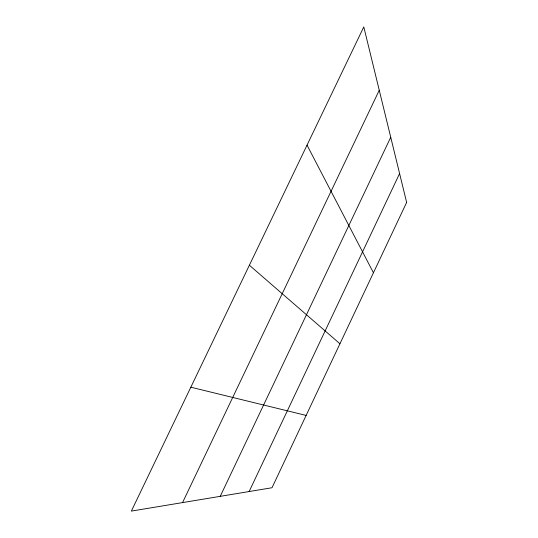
<?xml version="1.0" encoding="UTF-8"?>
<svg xmlns="http://www.w3.org/2000/svg" width="538" height="538" viewBox="0 0 538 538"><rect width="100%" height="100%" fill="white"/><g stroke="black" fill="none" stroke-linecap="round" stroke-linejoin="round"><path stroke-width="0.81" d="M249.141 491.537L399.593 173.552M220.237 496.339L390.736 137.264M182.55 502.6L379.256 90.243M190.835 387.199L306.135 415.423M249.383 265.227L339.942 343.769M307.03 145.146L373.439 272.759M406.641 202.402L272.013 487.737L131.359 511.1L363.789 26.9L406.641 202.402"/></g></svg>
